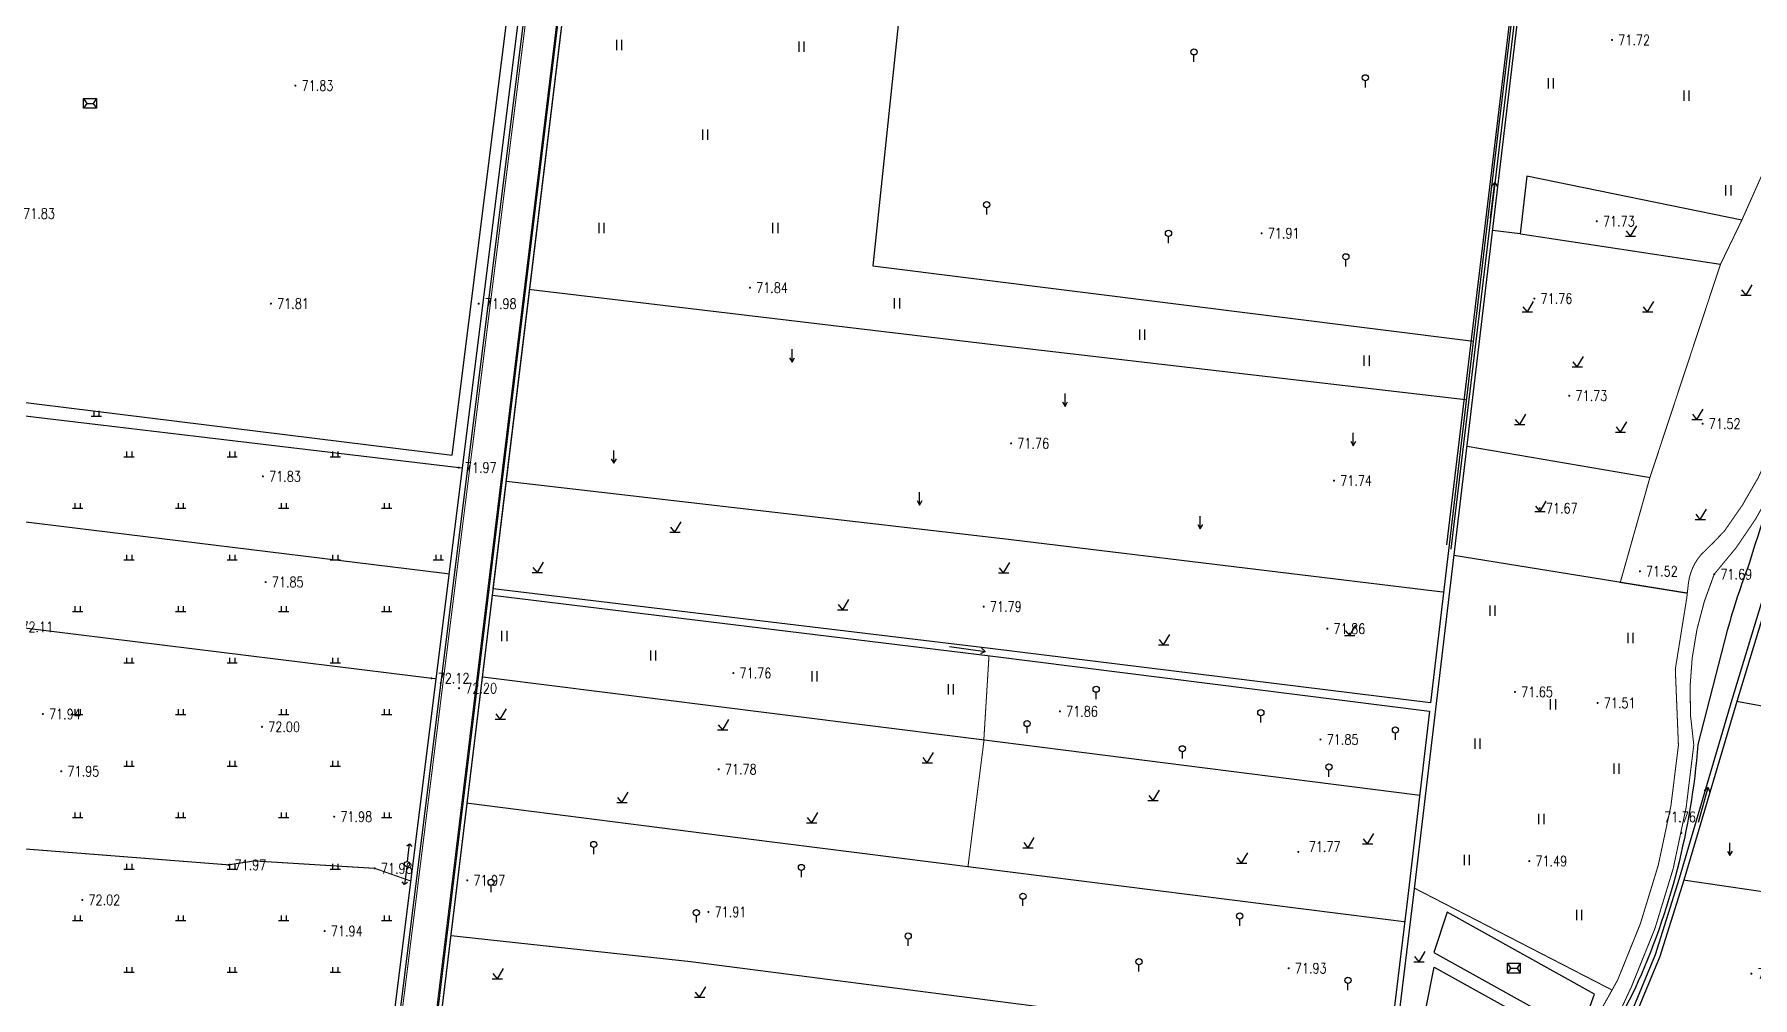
# Model space of a CAD drawing. Extents: x 10519 to 17598, y -625 to 2857.
# Drawn here: x 13589.3 to 13756.1, y 568.8 to 662.3 of the extents above; entities that cross this region are included whole.
import ezdxf
from ezdxf.enums import TextEntityAlignment as Align

# ---------------------------------------------------------------- set-up
doc = ezdxf.new("R2010")
doc.units = 0
doc.header["$MEASUREMENT"] = 0
doc.layers.get('0').update_dxf_attribs({"linetype": 'CONTINUOUS'})
doc.layers.add('ASSIST', color=252, linetype='CONTINUOUS')
doc.layers.add('GCD', color=224, linetype='CONTINUOUS')
doc.styles.add('HZ', font='txt8.shx', dxfattribs={"width": 0.8, "bigfont": 'hz.shx'})

# ---------------------------------------------------------------- blocks, each defined once
blk = doc.blocks.new('gc272')
at = {"linetype": 'Continuous'}
blk.add_lwpolyline([(1.25, 0), (1.25, 0), (-1.25, 0), (-1.25, 1.9), (1.25, 1.9)], close=True, dxfattribs=at)
for points in [[(-1.25, 1.9), (-0.625, 0.95), (-1.25, 0)], [(-0.625, 0.95), (0.625, 0.95)], [(1.25, 1.9), (0.625, 0.95), (1.25, 0)]]:
    blk.add_lwpolyline(points, dxfattribs=at)
blk = doc.blocks.new('gc013b')
at = {"linetype": 'Continuous'}
blk.add_line((0.5, 0), (4, 0), dxfattribs=at)
at = {"linetype": 'Continuous', "flags": 128}
blk.add_lwpolyline([(3.5, 0.5), (4, 0), (3.5, -0.5)], dxfattribs=at)
blk = doc.blocks.new('gc170')
at = {"linetype": 'Continuous'}
blk.add_circle((0, 0), 0.5, dxfattribs=at)
blk = doc.blocks.new('gc119')
for p, q in [((-1, 0), (1, 0)), ((-0.5, 1), (-0.5, 0)), ((0.5, 1), (0.5, 0))]:
    blk.add_line(p, q)
blk = doc.blocks.new('gc325')
blk.add_line((0, 0), (0, 1.3))
blk.add_circle((0, 1.9), 0.6)
blk = doc.blocks.new('gc121')
for p, q in [((-0.5, -1), (-0.5, 1)), ((0.5, -1), (0.5, 1))]:
    blk.add_line(p, q)
blk = doc.blocks.new('gc123')
for p, q in [((-1, 0), (1, 0)), ((0, 0), (-0.8, 1)), ((0, 0), (1.2, 2))]:
    blk.add_line(p, q)
blk = doc.blocks.new('gc120')
for p, q in [((-0.5, 0.87), (0, 0)), ((0, 0), (0, 2.5)), ((0, 0), (0.5, 0.87))]:
    blk.add_line(p, q)
blk = doc.blocks.new('gc086')
for p, q in [((0, 0), (7, 0)), ((7, 0), (6.18, 0.57)), ((7, 0), (6.18, -0.57))]:
    blk.add_line(p, q)
blk = doc.blocks.new('GC200')
at = {"linetype": 'Continuous', "const_width": 0.2, "flags": 128}
blk.add_lwpolyline([(-0.1, 0, 1), (0.1, 0, 1)], format="xyb", close=True, dxfattribs=at)

msp = doc.modelspace()

# ---------------------------------------------------------------- linework, layer by layer
at = {"layer": 'ASSIST', "color": 252, "const_width": 0.1, "flags": 128}
for points in [[(13725.61, 992.24), (13701.61, 984.39), (13683.69, 978.3), (13678.11, 976.72), (13675.23, 953.36), (13670.29, 915.08), (13667.35, 889.4), (13664.34, 861.79), (13656.07, 793.43), (13655.55, 788.96), (13649.73, 743.07), (13608.76, 406.44)], [(13651.82, 759.57), (13649.73, 743.07), (13608.76, 406.44)], [(13742.41, 569.57), (13723.24, 579.45)]]:
    msp.add_lwpolyline(points, dxfattribs=at)
at = {"layer": 'ASSIST', "color": 252, "flags": 128}
for points, elevation in [([(13661.15, 869.22), (13644.11, 726.35), (13629.56, 609.85), (13616.37, 504.15), (13607.51, 428.68), (13594.68, 323.42)], 72.3), ([(13595.28, 323.4), (13608.09, 429.12), (13616.97, 504.09), (13630.12, 609.84), (13644.68, 726.26), (13652.3, 790.39), (13652.35, 790.84), (13661.65, 869.15)], 71.62), ([(13872.89, 861.11), (13857.23, 856.85), (13800.37, 832.17), (13750.25, 811.31), (13726.39, 612.74)], 71.88), ([(13726.82, 612.33), (13750.69, 810.9), (13800.65, 831.77), (13857.59, 856.59), (13872.93, 860.66)], 71.89), ([(13648.07, 759.57), (13644.11, 726.35), (13629.56, 609.85), (13616.37, 504.15), (13607.51, 428.68), (13595.46, 329.78)], 72.3), ([(13595.46, 324.88), (13608.09, 429.12), (13616.97, 504.09), (13630.12, 609.84), (13644.68, 726.26), (13648.64, 759.57)], 71.62), ([(13740.66, 726.53), (13738.75, 710.79), (13737.37, 698.88), (13734.51, 674.12), (13731.95, 652.64), (13723.16, 578.82), (13713.29, 497.3)], 71.91), ([(13740.13, 726.67), (13738.23, 710.92), (13736.74, 699.03), (13733.98, 674.35), (13731.37, 652.71), (13724.83, 597.43)], 71.91), ([(13802.44, 700.91), (13794.86, 688.19), (13781.07, 666.81), (13776.07, 658.19), (13771.59, 647.55), (13763.62, 629.04), (13754.06, 597.7), (13748.94, 580.37), (13746.61, 572.97), (13743.97, 566.58), (13739.31, 554.39), (13735.95, 545.15), (13732.76, 525.07), (13731.22, 509.98), (13731.36, 501.09), (13733, 479.56)], 71.68), ([(13802.88, 700.65), (13795.29, 687.92), (13781.5, 666.55), (13776.52, 657.96), (13772.06, 647.35), (13764.09, 628.86), (13754.55, 597.56), (13749.42, 580.22), (13747.09, 572.8), (13744.44, 566.39)], 71.68), ([(13749.74, 608.05), (13727.08, 611.71)], 71.63), ([(13633.8, 607.87), (13682.08, 601.97), (13724.74, 596.62)], 71.99), ([(13724.83, 597.43), (13682.1, 602.69), (13633.87, 608.48)], 71.71), ([(13724.74, 596.62), (13722.61, 578.67), (13712.75, 497.37)], 71.91)]:
    msp.add_lwpolyline(points, dxfattribs=dict(at, elevation=elevation))
at = {"layer": 'ASSIST', "color": 252, "const_width": 0.1, "flags": 128}
for points, elevation in [([(13595.46, 323.37), (13608.27, 429.1), (13617.15, 504.06), (13630.3, 609.81), (13644.86, 726.23), (13652.48, 790.37), (13652.53, 790.81), (13661.83, 869.12)], 143.35), ([(13595.46, 323.37), (13608.27, 429.1), (13617.15, 504.06), (13630.3, 609.81), (13644.86, 726.23), (13648.82, 759.57)], 143.35), ([(13733.52, 642.91), (13752.96, 639.96), (13755.03, 644.24), (13759.24, 653.69), (13768.37, 648.2)], 71.72), ([(13746.11, 619.27), (13752.96, 639.96)], 71.63), ([(13637.41, 637.52), (13684.04, 631.97), (13728.31, 626.82)], 72.05), ([(13550.77, 629.73), (13630.85, 620.2)], 71.95), ([(13749.74, 608.05), (13743.24, 609.1), (13746.11, 619.27), (13728.34, 622.31)], 71.63), ([(13549.56, 619.74), (13629.57, 609.93)], 71.97), ([(13726.1, 608.16), (13683.62, 613.31), (13635.14, 618.91)], 71.87), ([(13628.3, 599.75), (13587.49, 604.79), (13548.36, 609.81)], 72.12), ([(13681.98, 601.98), (13681.48, 593.82)], 71.84), ([(13723.77, 588.45), (13681.48, 593.82), (13658.52, 596.7), (13632.83, 599.93)], 71.85), ([(13754.55, 597.56), (13788.53, 591.3)], 71.12), ([(13679.94, 581.52), (13681.5, 593.82)], 71.88), ([(13722.31, 576.18), (13657.28, 584.38), (13631.34, 587.69)], 71.76), ([(13625.85, 580.14), (13622.38, 581.36), (13610.68, 582.08), (13608.17, 581.7), (13576.2, 584.2)], 72.15), ([(13749.42, 580.22), (13785.41, 574.93)], 71.24), ([(13720.78, 563.56), (13653.02, 572.31), (13629.77, 574.83)], 71.9)]:
    msp.add_lwpolyline(points, dxfattribs=dict(at, elevation=elevation))
at = {"layer": 'ASSIST', "color": 252, "flags": 128}
for points, format in [([(13718.09, 815.74), (13716.12, 814.54, -0.049479), (13707.07, 807.84), (13693.17, 802.59, 0.02517), (13688.9, 800.83, -0.05814), (13680.36, 797.31, -0.055515), (13662.67, 792.17, 0.028374), (13656.1, 790.46), (13655.74, 790.46), (13649.82, 743.08), (13608.89, 406.45)], "xyb"), ([(13609.53, 408.68), (13650.19, 742.5), (13656.05, 789.94), (13656.24, 790.02, -0.028374), (13662.81, 791.73, 0.055515), (13680.5, 796.87, 0.05814), (13689.04, 800.39, -0.02517), (13693.31, 802.15), (13707.21, 807.4, 0.049479), (13716.26, 814.11), (13718.23, 815.31)], "xyb"), ([(13821.2, 730.53, 0.1, 0.1, 0), (13819.26, 728.01, 0.1, 0.1, 0), (13811.26, 721.39, 0.1, 0.1, 0), (13805.47, 716.65, 0.1, 0.1, 0), (13796.28, 707.91, 0.1, 0.1, 0), (13794.25, 706.12, 0.1, 0.1, 0.418359), (13792.86, 699.65, 0.1, 0.1, 0), (13795.29, 694.86, 0.1, 0.1, -0.203334), (13794.68, 689.05, 0.1, 0.1, 0), (13785.54, 675.55, 0.1, 0.1, 0), (13785.51, 675.52, 0.1, 0.1, 0), (13785.38, 675.34, 0.1, 0.1, 0), (13778.06, 665.21, 0.1, 0.1, 0.056511), (13769.62, 647.27, 0.1, 0.1, 0.044266), (13760.4, 624.47, 0.1, 0.1, -0.11671), (13752.35, 609.89, 0.1, 0.1, 0.138399), (13750.37, 593.34, 0.1, 0.1, -0.087714), (13744.32, 569.87, 0.1, 0.1, 0.085791), (13732.11, 531.4, 0.1, 0.1, 0.015632)], "xyseb"), ([(13760.77, 624.36, 0.035647), (13755.79, 611.04, 0.024301), (13753.62, 604.43), (13750.76, 593.36, -0.087914), (13744.67, 569.7, 0.085819), (13732.49, 531.35, 0.015621)], "xyb")]:
    msp.add_lwpolyline(points, format=format, dxfattribs=at)
at = {"layer": 'ASSIST', "color": 252}
for points in [[(13651.89, 759.57), (13649.82, 743.08), (13621.45, 509.77)], [(13633.87, 608.48), (13650.19, 742.5), (13652.3, 759.57)], [(13621.8, 509.37), (13633.8, 607.87)]]:
    msp.add_lwpolyline(points, dxfattribs=at)
at = {"layer": 'ASSIST', "color": 252, "const_width": 0.1, "elevation": 72.21, "flags": 128}
msp.add_lwpolyline([(13734.1, 548.34, -0.085682), (13742.98, 570.52, 0.08694), (13748.88, 593.29), (13748.58, 600.68), (13749.69, 607.6), (13749.85, 609.04, -0.148145), (13751.1, 611.82), (13752.31, 613), (13753.36, 614.11, 0.084683), (13758.97, 624.89, -0.044105), (13768.25, 647.86, -0.050046), (13776.66, 666.04), (13784.43, 677.44), (13786.71, 680.45), (13792.66, 689.5, 0.203334), (13793.27, 695.32), (13790.83, 700.11, -0.361378), (13792.49, 706.44), (13794.25, 708.37), (13804.51, 717.97), (13810.33, 722.58), (13818.53, 729.56), (13821.2, 732.99)], format="xyb", dxfattribs=at)
at = {"layer": 'ASSIST', "color": 252, "flags": 128}
for points, elevation in [([(13637.13, 679.14), (13559.66, 688.79), (13552.33, 631.01), (13629.89, 621.44)], 71.87), ([(13725.14, 573.21), (13739.33, 565.3), (13740.75, 569.16), (13726.45, 577.11)], 71.7), ([(13724.36, 567.71), (13725.17, 571.76), (13738.92, 564.13), (13737.39, 560.34)], 71.65)]:
    msp.add_lwpolyline(points, close=True, dxfattribs=dict(at, elevation=elevation))
for points in [[(13733.94, 674.04), (13696.45, 679.03), (13695.78, 676.69), (13674.8, 678.63), (13670.7, 639.81), (13728.98, 632.49)], [(13755.03, 644.24), (13734.17, 648.5), (13733.52, 642.91), (13730.83, 643.23)]]:
    msp.add_lwpolyline(points, dxfattribs=at)

# ---------------------------------------------------------------- block references
at = {"layer": 'ASSIST', "color": 252}
ref = msp.add_blockref('GC200', (13742.44, 661.73, 71.72), dxfattribs=dict(at, xscale=0.5, yscale=0.5, zscale=0.5))
ref.add_attrib('height', '71.72', dxfattribs={"layer": 'GCD', "linetype": 'Continuous', "height": 1, "style": 'HZ', "width": 0.8}).set_placement((13743.04, 661.73, 71.72), align=Align.MIDDLE_LEFT)
at = {"layer": 'ASSIST', "color": 252, "xscale": 0.5, "yscale": 0.5}
for name, p in [('gc121', (13646.11, 661.25)), ('gc121', (13663.8, 661.07)), ('gc325', (13701.87, 659.62)), ('gc325', (13718.5, 657.11)), ('gc121', (13736.52, 657.53)), ('gc272', (13594.75, 655.1)), ('gc121', (13749.68, 656.33)), ('gc121', (13654.46, 652.55)), ('gc121', (13753.74, 647.14)), ('gc325', (13681.76, 644.79)), ('gc121', (13644.39, 643.48)), ('gc121', (13661.26, 643.48)), ('gc123', (13744.23, 642.7)), ('gc325', (13699.4, 642.02)), ('gc325', (13716.61, 639.74)), ('gc123', (13755.44, 636.98)), ('gc121', (13673.07, 636.17)), ('gc123', (13734.22, 635.35)), ('gc123', (13745.89, 635.35)), ('gc121', (13696.86, 633.13)), ('gc120', (13662.87, 630.47)), ('gc121', (13718.64, 630.61)), ('gc123', (13739.07, 630.01)), ('gc120', (13689.36, 626.18)), ('gc119', (13595.36, 625.24)), ('gc123', (13733.48, 624.42)), ('gc123', (13750.67, 624.91)), ('gc120', (13717.33, 622.36)), ('gc123', (13743.26, 623.68)), ('gc119', (13598.54, 621.29)), ('gc119', (13608.54, 621.29)), ('gc119', (13618.54, 621.29)), ('gc120', (13645.57, 620.66)), ('gc120', (13675.25, 616.61)), ('gc123', (13735.46, 615.99)), ('gc119', (13593.54, 616.29)), ('gc119', (13603.54, 616.29)), ('gc119', (13613.54, 616.29)), ('gc119', (13623.54, 616.29)), ('gc120', (13702.48, 614.29)), ('gc123', (13751, 615.21)), ('gc123', (13651.5, 613.97)), ('gc119', (13598.54, 611.29)), ('gc119', (13608.54, 611.29)), ('gc119', (13618.54, 611.29)), ('gc119', (13628.54, 611.29)), ('gc123', (13638.16, 610.06)), ('gc123', (13683.4, 610.02)), ('gc123', (13667.79, 606.45)), ('gc119', (13593.54, 606.29)), ('gc119', (13603.54, 606.29)), ('gc119', (13613.54, 606.29)), ('gc119', (13623.54, 606.29)), ('gc121', (13730.86, 606.35)), ('gc121', (13634.97, 603.91)), ('gc123', (13698.92, 603.05)), ('gc123', (13716.99, 603.94)), ('gc121', (13744.25, 603.71)), ('gc121', (13649.41, 602.01)), ('gc119', (13598.54, 601.29)), ('gc119', (13608.54, 601.29)), ('gc119', (13618.54, 601.29)), ('gc121', (13665.06, 599.99)), ('gc121', (13678.29, 598.74)), ('gc325', (13692.38, 597.79)), ('gc121', (13736.72, 597.27)), ('gc119', (13593.54, 596.29)), ('gc119', (13603.54, 596.29)), ('gc119', (13613.54, 596.29)), ('gc119', (13623.54, 596.29)), ('gc123', (13634.55, 595.84)), ('gc123', (13656.14, 594.8)), ('gc325', (13685.68, 594.46)), ('gc325', (13708.36, 595.52)), ('gc325', (13721.42, 593.83)), ('gc121', (13729.4, 593.46)), ('gc123', (13675.99, 591.61)), ('gc325', (13700.75, 592.01)), ('gc119', (13598.54, 591.29)), ('gc119', (13608.54, 591.29)), ('gc119', (13618.54, 591.29)), ('gc325', (13714.97, 590.24)), ('gc121', (13742.88, 591.02)), ('gc123', (13646.36, 587.74)), ('gc123', (13697.91, 587.93)), ('gc119', (13593.54, 586.29)), ('gc119', (13603.54, 586.29)), ('gc119', (13613.54, 586.29)), ('gc119', (13623.54, 586.29)), ('gc123', (13664.78, 585.79)), ('gc121', (13735.6, 586.14)), ('gc325', (13643.63, 582.73)), ('gc123', (13685.78, 583.36)), ('gc123', (13718.72, 583.74)), ('gc120', (13753.88, 582.6)), ('gc170', (13625.51, 581.77)), ('gc123', (13706.49, 581.87)), ('gc121', (13728.36, 582.17)), ('gc119', (13598.54, 581.29)), ('gc119', (13608.54, 581.29)), ('gc119', (13618.54, 581.29)), ('gc325', (13633.67, 579.05)), ('gc325', (13663.78, 580.5)), ('gc325', (13685.28, 577.71)), ('gc325', (13653.59, 576.12)), ('gc325', (13706.31, 575.79)), ('gc121', (13739.26, 576.83)), ('gc119', (13593.54, 576.29)), ('gc119', (13603.54, 576.29)), ('gc119', (13613.54, 576.29)), ('gc119', (13623.54, 576.29)), ('gc325', (13674.14, 573.84)), ('gc325', (13696.53, 571.36)), ('gc123', (13723.71, 572.3)), ('gc272', (13732.91, 571.2)), ('gc119', (13598.54, 571.29)), ('gc119', (13608.54, 571.29)), ('gc119', (13618.54, 571.29)), ('gc123', (13634.28, 570.65)), ('gc325', (13716.81, 569.54)), ('gc123', (13653.9, 568.85))]:
    msp.add_blockref(name, p, dxfattribs=at)
at = {"layer": 'ASSIST', "color": 252}
ref = msp.add_blockref('GC200', (13614.68, 657.3, 71.83), dxfattribs=dict(at, xscale=0.5, yscale=0.5, zscale=0.5))
ref.add_attrib('height', '71.83', dxfattribs={"layer": 'GCD', "linetype": 'Continuous', "height": 1, "style": 'HZ', "width": 0.8}).set_placement((13615.28, 657.3, 71.83), align=Align.MIDDLE_LEFT)
for p, xscale, yscale, zscale, rotation in [((13730.64, 644.44), 0.5, 0.5, 0.5, 82.75931370271795), ((13678.14, 602.88), 0.4999999999999999, 0.4999999999999999, 0.4999999999999999, 352.1922288338806), ((13750.82, 585.83), 0.5, 0.5, 0.5, 74.33679465483087)]:
    msp.add_blockref('gc086', p, dxfattribs=dict(at, xscale=xscale, yscale=yscale, zscale=zscale, rotation=rotation))
ref = msp.add_blockref('GC200', (13587.66, 644.89, 71.83), dxfattribs=dict(at, xscale=0.5, yscale=0.5, zscale=0.5))
ref.add_attrib('height', '71.83', dxfattribs={"layer": 'GCD', "linetype": 'Continuous', "height": 1, "style": 'HZ', "width": 0.8}).set_placement((13588.26, 644.89, 71.83), align=Align.MIDDLE_LEFT)
ref = msp.add_blockref('GC200', (13740.96, 644.14, 71.73), dxfattribs=dict(at, xscale=0.5, yscale=0.5, zscale=0.5))
ref.add_attrib('height', '71.73', dxfattribs={"layer": 'GCD', "linetype": 'Continuous', "height": 1, "style": 'HZ', "width": 0.8}).set_placement((13741.56, 644.14, 71.73), align=Align.MIDDLE_LEFT)
ref = msp.add_blockref('GC200', (13708.43, 642.97, 71.91), dxfattribs=dict(at, xscale=0.5, yscale=0.5, zscale=0.5))
ref.add_attrib('height', '71.91', dxfattribs={"layer": 'GCD', "linetype": 'Continuous', "height": 1, "style": 'HZ', "width": 0.8}).set_placement((13709.03, 642.97, 71.91), align=Align.MIDDLE_LEFT)
ref = msp.add_blockref('GC200', (13658.78, 637.69, 71.84), dxfattribs=dict(at, xscale=0.5, yscale=0.5, zscale=0.5))
ref.add_attrib('height', '71.84', dxfattribs={"layer": 'GCD', "linetype": 'Continuous', "height": 1, "style": 'HZ', "width": 0.8}).set_placement((13659.38, 637.69, 71.84), align=Align.MIDDLE_LEFT)
ref = msp.add_blockref('GC200', (13734.9, 636.64, 71.76), dxfattribs=dict(at, xscale=0.5, yscale=0.5, zscale=0.5))
ref.add_attrib('height', '71.76', dxfattribs={"layer": 'GCD', "linetype": 'Continuous', "height": 1, "style": 'HZ', "width": 0.8}).set_placement((13735.5, 636.64, 71.76), align=Align.MIDDLE_LEFT)
ref = msp.add_blockref('GC200', (13612.3, 636.15, 71.81), dxfattribs=dict(at, xscale=0.5, yscale=0.5, zscale=0.5))
ref.add_attrib('height', '71.81', dxfattribs={"layer": 'GCD', "linetype": 'Continuous', "height": 1, "style": 'HZ', "width": 0.8}).set_placement((13612.9, 636.15, 71.81), align=Align.MIDDLE_LEFT)
ref = msp.add_blockref('GC200', (13632.46, 636.14, 71.98), dxfattribs=dict(at, xscale=0.5, yscale=0.5, zscale=0.5))
ref.add_attrib('height', '71.98', dxfattribs={"layer": 'GCD', "linetype": 'Continuous', "height": 1, "style": 'HZ', "width": 0.8}).set_placement((13633.06, 636.14, 71.98), align=Align.MIDDLE_LEFT)
ref = msp.add_blockref('GC200', (13738.29, 627.21, 71.73), dxfattribs=dict(at, xscale=0.5, yscale=0.5, zscale=0.5))
ref.add_attrib('height', '71.73', dxfattribs={"layer": 'GCD', "linetype": 'Continuous', "height": 1, "style": 'HZ', "width": 0.8}).set_placement((13738.89, 627.21, 71.73), align=Align.MIDDLE_LEFT)
ref = msp.add_blockref('GC200', (13751.23, 624.49, 71.52), dxfattribs=dict(at, xscale=0.5, yscale=0.5, zscale=0.5))
ref.add_attrib('height', '71.52', dxfattribs={"layer": 'GCD', "linetype": 'Continuous', "height": 1, "style": 'HZ', "width": 0.8}).set_placement((13751.83, 624.49, 71.52), align=Align.MIDDLE_LEFT)
ref = msp.add_blockref('GC200', (13684.13, 622.59, 71.76), dxfattribs=dict(at, xscale=0.5, yscale=0.5, zscale=0.5))
ref.add_attrib('height', '71.76', dxfattribs={"layer": 'GCD', "linetype": 'Continuous', "height": 1, "style": 'HZ', "width": 0.8}).set_placement((13684.73, 622.59, 71.76), align=Align.MIDDLE_LEFT)
ref = msp.add_blockref('GC200', (13630.52, 620.24, 71.97), dxfattribs=dict(at, xscale=0.5, yscale=0.5, zscale=0.5))
ref.add_attrib('height', '71.97', dxfattribs={"layer": 'GCD', "linetype": 'Continuous', "height": 1, "style": 'HZ', "width": 0.8}).set_placement((13631.12, 620.24, 71.97), align=Align.MIDDLE_LEFT)
ref = msp.add_blockref('GC200', (13611.52, 619.39, 71.83), dxfattribs=dict(at, xscale=0.5, yscale=0.5, zscale=0.5))
ref.add_attrib('height', '71.83', dxfattribs={"layer": 'GCD', "linetype": 'Continuous', "height": 1, "style": 'HZ', "width": 0.8}).set_placement((13612.12, 619.39, 71.83), align=Align.MIDDLE_LEFT)
ref = msp.add_blockref('GC200', (13715.46, 618.98, 71.74), dxfattribs=dict(at, xscale=0.5, yscale=0.5, zscale=0.5))
ref.add_attrib('height', '71.74', dxfattribs={"layer": 'GCD', "linetype": 'Continuous', "height": 1, "style": 'HZ', "width": 0.8}).set_placement((13716.06, 618.98, 71.74), align=Align.MIDDLE_LEFT)
ref = msp.add_blockref('GC200', (13735.42, 616.3, 71.67), dxfattribs=dict(at, xscale=0.5, yscale=0.5, zscale=0.5))
ref.add_attrib('height', '71.67', dxfattribs={"layer": 'GCD', "linetype": 'Continuous', "height": 1, "style": 'HZ', "width": 0.8}).set_placement((13736.02, 616.3, 71.67), align=Align.MIDDLE_LEFT)
ref = msp.add_blockref('GC200', (13745.14, 610.18, 71.52), dxfattribs=dict(at, xscale=0.5, yscale=0.5, zscale=0.5))
ref.add_attrib('height', '71.52', dxfattribs={"layer": 'GCD', "linetype": 'Continuous', "height": 1, "style": 'HZ', "width": 0.8}).set_placement((13745.73, 610.18, 71.52), align=Align.MIDDLE_LEFT)
ref = msp.add_blockref('GC200', (13752.35, 609.89, 71.69), dxfattribs=dict(at, xscale=0.5, yscale=0.5, zscale=0.5))
ref.add_attrib('height', '71.69', dxfattribs={"layer": 'GCD', "linetype": 'Continuous', "height": 1, "style": 'HZ', "width": 0.8}).set_placement((13752.95, 609.89, 71.69), align=Align.MIDDLE_LEFT)
ref = msp.add_blockref('GC200', (13611.79, 609.13, 71.85), dxfattribs=dict(at, xscale=0.5, yscale=0.5, zscale=0.5))
ref.add_attrib('height', '71.85', dxfattribs={"layer": 'GCD', "linetype": 'Continuous', "height": 1, "style": 'HZ', "width": 0.8}).set_placement((13612.39, 609.13, 71.85), align=Align.MIDDLE_LEFT)
ref = msp.add_blockref('GC200', (13681.47, 606.75, 71.79), dxfattribs=dict(at, xscale=0.5, yscale=0.5, zscale=0.5))
ref.add_attrib('height', '71.79', dxfattribs={"layer": 'GCD', "linetype": 'Continuous', "height": 1, "style": 'HZ', "width": 0.8}).set_placement((13682.07, 606.75, 71.79), align=Align.MIDDLE_LEFT)
ref = msp.add_blockref('GC200', (13587.49, 604.79, 72.11), dxfattribs=dict(at, xscale=0.5, yscale=0.5, zscale=0.5))
ref.add_attrib('height', '72.11', dxfattribs={"layer": 'GCD', "linetype": 'Continuous', "height": 1, "style": 'HZ', "width": 0.8}).set_placement((13588.09, 604.79, 72.11), align=Align.MIDDLE_LEFT)
ref = msp.add_blockref('GC200', (13714.81, 604.61, 71.86), dxfattribs=dict(at, xscale=0.5, yscale=0.5, zscale=0.5))
ref.add_attrib('height', '71.86', dxfattribs={"layer": 'GCD', "linetype": 'Continuous', "height": 1, "style": 'HZ', "width": 0.8}).set_placement((13715.41, 604.61, 71.86), align=Align.MIDDLE_LEFT)
ref = msp.add_blockref('GC200', (13627.88, 599.8, 72.12), dxfattribs=dict(at, xscale=0.5, yscale=0.5, zscale=0.5))
ref.add_attrib('height', '72.12', dxfattribs={"layer": 'GCD', "linetype": 'Continuous', "height": 1, "style": 'HZ', "width": 0.8}).set_placement((13628.48, 599.8, 72.12), align=Align.MIDDLE_LEFT)
ref = msp.add_blockref('GC200', (13657.18, 600.3, 71.76), dxfattribs=dict(at, xscale=0.5, yscale=0.5, zscale=0.5))
ref.add_attrib('height', '71.76', dxfattribs={"layer": 'GCD', "linetype": 'Continuous', "height": 1, "style": 'HZ', "width": 0.8}).set_placement((13657.78, 600.3, 71.76), align=Align.MIDDLE_LEFT)
ref = msp.add_blockref('GC200', (13630.56, 598.84, 72.2), dxfattribs=dict(at, xscale=0.5, yscale=0.5, zscale=0.5))
ref.add_attrib('height', '72.20', dxfattribs={"layer": 'GCD', "linetype": 'Continuous', "height": 1, "style": 'HZ', "width": 0.8}).set_placement((13631.16, 598.84, 72.2), align=Align.MIDDLE_LEFT)
ref = msp.add_blockref('GC200', (13733.02, 598.48, 71.65), dxfattribs=dict(at, xscale=0.5, yscale=0.5, zscale=0.5))
ref.add_attrib('height', '71.65', dxfattribs={"layer": 'GCD', "linetype": 'Continuous', "height": 1, "style": 'HZ', "width": 0.8}).set_placement((13733.62, 598.48, 71.65), align=Align.MIDDLE_LEFT)
ref = msp.add_blockref('GC200', (13688.86, 596.59, 71.86), dxfattribs=dict(at, xscale=0.5, yscale=0.5, zscale=0.5))
ref.add_attrib('height', '71.86', dxfattribs={"layer": 'GCD', "linetype": 'Continuous', "height": 1, "style": 'HZ', "width": 0.8}).set_placement((13689.46, 596.59, 71.86), align=Align.MIDDLE_LEFT)
ref = msp.add_blockref('GC200', (13741.04, 597.41, 71.51), dxfattribs=dict(at, xscale=0.5, yscale=0.5, zscale=0.5))
ref.add_attrib('height', '71.51', dxfattribs={"layer": 'GCD', "linetype": 'Continuous', "height": 1, "style": 'HZ', "width": 0.8}).set_placement((13741.64, 597.41, 71.51), align=Align.MIDDLE_LEFT)
ref = msp.add_blockref('GC200', (13590.17, 596.33, 71.94), dxfattribs=dict(at, xscale=0.5, yscale=0.5, zscale=0.5))
ref.add_attrib('height', '71.94', dxfattribs={"layer": 'GCD', "linetype": 'Continuous', "height": 1, "style": 'HZ', "width": 0.8}).set_placement((13590.77, 596.33, 71.94), align=Align.MIDDLE_LEFT)
ref = msp.add_blockref('GC200', (13611.44, 595.09, 72), dxfattribs=dict(at, xscale=0.5, yscale=0.5, zscale=0.5))
ref.add_attrib('height', '72.00', dxfattribs={"layer": 'GCD', "linetype": 'Continuous', "height": 1, "style": 'HZ', "width": 0.8}).set_placement((13612.04, 595.09, 72), align=Align.MIDDLE_LEFT)
ref = msp.add_blockref('GC200', (13714.15, 593.86, 71.85), dxfattribs=dict(at, xscale=0.5, yscale=0.5, zscale=0.5))
ref.add_attrib('height', '71.85', dxfattribs={"layer": 'GCD', "linetype": 'Continuous', "height": 1, "style": 'HZ', "width": 0.8}).set_placement((13714.75, 593.86, 71.85), align=Align.MIDDLE_LEFT)
ref = msp.add_blockref('GC200', (13591.96, 590.78, 71.95), dxfattribs=dict(at, xscale=0.5, yscale=0.5, zscale=0.5))
ref.add_attrib('height', '71.95', dxfattribs={"layer": 'GCD', "linetype": 'Continuous', "height": 1, "style": 'HZ', "width": 0.8}).set_placement((13592.56, 590.78, 71.95), align=Align.MIDDLE_LEFT)
ref = msp.add_blockref('GC200', (13655.75, 590.97, 71.78), dxfattribs=dict(at, xscale=0.5, yscale=0.5, zscale=0.5))
ref.add_attrib('height', '71.78', dxfattribs={"layer": 'GCD', "linetype": 'Continuous', "height": 1, "style": 'HZ', "width": 0.8}).set_placement((13656.35, 590.97, 71.78), align=Align.MIDDLE_LEFT)
ref = msp.add_blockref('GC200', (13618.44, 586.37, 71.98), dxfattribs=dict(at, xscale=0.5, yscale=0.5, zscale=0.5))
ref.add_attrib('height', '71.98', dxfattribs={"layer": 'GCD', "linetype": 'Continuous', "height": 1, "style": 'HZ', "width": 0.8}).set_placement((13619.04, 586.37, 71.98), align=Align.MIDDLE_LEFT)
ref = msp.add_blockref('GC200', (13749.17, 584.78, 71.76), dxfattribs=dict(at, xscale=0.5, yscale=0.5, zscale=0.5))
ref.add_attrib('height', '71.76', dxfattribs={"layer": 'GCD', "linetype": 'Continuous', "height": 1, "style": 'HZ', "width": 0.8}).set_placement((13747.49, 586.35, 71.76), align=Align.MIDDLE_LEFT)
for xscale, yscale, rotation in [(0.4999999999999998, 0.4999999999999998, 82.81762865523122), (0.5, 0.5, 262.8116409879947)]:
    msp.add_blockref('gc013b', (13625.51, 581.77), dxfattribs=dict(at, xscale=xscale, yscale=yscale, rotation=rotation))
ref = msp.add_blockref('GC200', (13712, 582.96, 71.77), dxfattribs=dict(at, xscale=0.5, yscale=0.5, zscale=0.5))
ref.add_attrib('height', '71.77', dxfattribs={"layer": 'GCD', "linetype": 'Continuous', "height": 1, "style": 'HZ', "width": 0.8}).set_placement((13713.01, 583.46, 71.77), align=Align.MIDDLE_LEFT)
ref = msp.add_blockref('GC200', (13608.17, 581.7, 71.97), dxfattribs=dict(at, xscale=0.5, yscale=0.5, zscale=0.5))
ref.add_attrib('height', '71.97', dxfattribs={"layer": 'GCD', "linetype": 'Continuous', "height": 1, "style": 'HZ', "width": 0.8}).set_placement((13608.77, 581.7, 71.97), align=Align.MIDDLE_LEFT)
ref = msp.add_blockref('GC200', (13734.4, 582.06, 71.49), dxfattribs=dict(at, xscale=0.5, yscale=0.5, zscale=0.5))
ref.add_attrib('height', '71.49', dxfattribs={"layer": 'GCD', "linetype": 'Continuous', "height": 1, "style": 'HZ', "width": 0.8}).set_placement((13735, 582.06, 71.49), align=Align.MIDDLE_LEFT)
ref = msp.add_blockref('GC200', (13622.38, 581.36, 71.98), dxfattribs=dict(at, xscale=0.5, yscale=0.5, zscale=0.5))
ref.add_attrib('height', '71.98', dxfattribs={"layer": 'GCD', "linetype": 'Continuous', "height": 1, "style": 'HZ', "width": 0.8}).set_placement((13622.97, 581.36, 71.98), align=Align.MIDDLE_LEFT)
ref = msp.add_blockref('GC200', (13631.35, 580.19, 71.97), dxfattribs=dict(at, xscale=0.5, yscale=0.5, zscale=0.5))
ref.add_attrib('height', '71.97', dxfattribs={"layer": 'GCD', "linetype": 'Continuous', "height": 1, "style": 'HZ', "width": 0.8}).set_placement((13631.95, 580.19, 71.97), align=Align.MIDDLE_LEFT)
ref = msp.add_blockref('GC200', (13594, 578.3, 72.02), dxfattribs=dict(at, xscale=0.5, yscale=0.5, zscale=0.5))
ref.add_attrib('height', '72.02', dxfattribs={"layer": 'GCD', "linetype": 'Continuous', "height": 1, "style": 'HZ', "width": 0.8}).set_placement((13594.6, 578.3, 72.02), align=Align.MIDDLE_LEFT)
ref = msp.add_blockref('GC200', (13654.76, 577.13, 71.91), dxfattribs=dict(at, xscale=0.5, yscale=0.5, zscale=0.5))
ref.add_attrib('height', '71.91', dxfattribs={"layer": 'GCD', "linetype": 'Continuous', "height": 1, "style": 'HZ', "width": 0.8}).set_placement((13655.36, 577.13, 71.91), align=Align.MIDDLE_LEFT)
ref = msp.add_blockref('GC200', (13617.52, 575.27, 71.94), dxfattribs=dict(at, xscale=0.5, yscale=0.5, zscale=0.5))
ref.add_attrib('height', '71.94', dxfattribs={"layer": 'GCD', "linetype": 'Continuous', "height": 1, "style": 'HZ', "width": 0.8}).set_placement((13618.12, 575.27, 71.94), align=Align.MIDDLE_LEFT)
ref = msp.add_blockref('GC200', (13711.06, 571.67, 71.93), dxfattribs=dict(at, xscale=0.5, yscale=0.5, zscale=0.5))
ref.add_attrib('height', '71.93', dxfattribs={"layer": 'GCD', "linetype": 'Continuous', "height": 1, "style": 'HZ', "width": 0.8}).set_placement((13711.66, 571.67, 71.93), align=Align.MIDDLE_LEFT)
ref = msp.add_blockref('GC200', (13755.96, 571.14, 70.6), dxfattribs=dict(at, xscale=0.5, yscale=0.5, zscale=0.5))
ref.add_attrib('height', '70.60', dxfattribs={"layer": 'GCD', "linetype": 'Continuous', "height": 1, "style": 'HZ', "width": 0.8}).set_placement((13756.56, 571.14, 70.6), align=Align.MIDDLE_LEFT)

doc.saveas('drawing.dxf')
